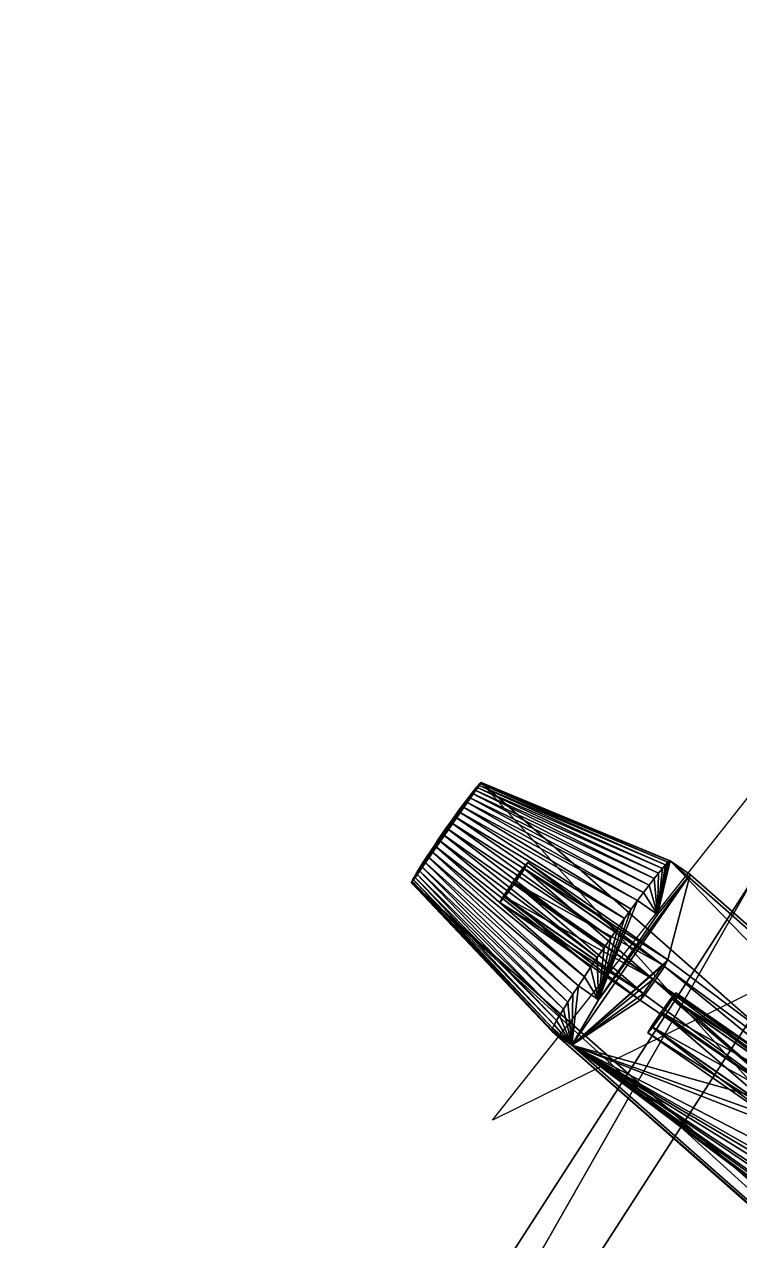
# Model space of a CAD drawing. Header units: millimetres. Extents: x -228 to 228, y -204 to 237.
# Drawn here: x -164.87 to -135.54, y 126.71 to 176.54 of the extents above; entities that cross this region are included whole.
import ezdxf

# ---------------------------------------------------------------- set-up
doc = ezdxf.new("R2010")
doc.units = ezdxf.units.MM
doc.header["$LTSCALE"] = 127.314815
for name, color, linetype in [('2174', 7, 'CONTINUOUS'), ('6749', 7, 'CONTINUOUS'), ('6750', 7, 'CONTINUOUS'), ('6753', 7, 'CONTINUOUS'), ('7119', 7, 'CONTINUOUS'), ('7120', 7, 'CONTINUOUS'), ('7121', 7, 'CONTINUOUS'), ('7122', 7, 'CONTINUOUS'), ('7135', 7, 'CONTINUOUS'), ('7136', 7, 'CONTINUOUS'), ('7137', 7, 'CONTINUOUS'), ('7138', 7, 'CONTINUOUS'), ('7139', 7, 'CONTINUOUS'), ('7140', 7, 'CONTINUOUS'), ('7142', 7, 'CONTINUOUS'), ('7143', 7, 'CONTINUOUS'), ('7144', 7, 'CONTINUOUS'), ('7145', 7, 'CONTINUOUS')]:
    doc.layers.add(name, color=color, linetype=linetype)

msp = doc.modelspace()

# ---------------------------------------------------------------- linework, layer by layer
at = {"layer": '2174', "color": 5, "linetype": 'Continuous'}
msp.add_3dface([(-110.092, 176.54, 102.097), (-132.487, 138.154, 69.694), (-145.678, 131.647, 78.341), (-110.092, 176.54, 102.097)], dxfattribs=at)
at = {"layer": '6749', "color": 6, "linetype": 'Continuous'}
for points in [[(-134.942, 141.595, 88.542), (-164.87, 95.188, 79.5), (-114.299, 133.635, 553.042), (-134.942, 141.595, 88.542)], [(-164.87, 95.188, 79.5), (-146.238, 84.431, 553.05), (-114.299, 133.635, 553.042), (-164.87, 95.188, 79.5)], [(-146.238, 84.431, 553.05), (-100.848, 115.102, 1025.993), (-114.299, 133.635, 553.042), (-146.238, 84.431, 553.05)]]:
    msp.add_3dface(points, dxfattribs=at)
at = {"layer": '6750', "color": 6, "linetype": 'Continuous'}
for points in [[(-143.637, 82.929, 553.05), (-162.269, 93.686, 79.5), (-132.244, 140.207, 88.591), (-143.637, 82.929, 553.05)], [(-111.583, 132.261, 553.04), (-143.637, 82.929, 553.05), (-132.244, 140.207, 88.591), (-111.583, 132.261, 553.04)], [(-125.005, 72.172, 1026.6), (-143.637, 82.929, 553.05), (-111.583, 132.261, 553.04), (-125.005, 72.172, 1026.6)]]:
    msp.add_3dface(points, dxfattribs=at)
at = {"layer": '6753', "color": 6, "linetype": 'Continuous'}
for points in [[(-162.269, 93.686, 79.5), (-164.87, 95.188, 79.5), (-134.942, 141.595, 88.542), (-162.269, 93.686, 79.5)], [(-162.269, 93.686, 79.5), (-134.942, 141.595, 88.542), (-132.244, 140.207, 88.591), (-162.269, 93.686, 79.5)]]:
    msp.add_3dface(points, dxfattribs=at)
at = {"layer": '7119', "color": 191, "linetype": 'Continuous', "true_color": 0xba45ff}
for points in [[(-137.565, 141.707, 92.737), (-138.483, 138.213, 119.741), (-142.418, 134.728, 92.692), (-137.565, 141.707, 92.737)], [(-141.332, 136.585, 89.027), (-137.565, 141.707, 92.737), (-142.418, 134.728, 92.692), (-141.332, 136.585, 89.027)], [(-138.906, 140.074, 89.049), (-137.565, 141.707, 92.737), (-141.332, 136.585, 89.027), (-138.906, 140.074, 89.049)], [(-105.358, 113.372, 1020.746), (-138.483, 138.213, 119.741), (-137.565, 141.707, 92.737), (-105.358, 113.372, 1020.746)], [(-138.483, 138.213, 119.741), (-138.675, 137.994, 119.033), (-142.418, 134.728, 92.692), (-138.483, 138.213, 119.741)], [(-138.626, 137.951, 120.446), (-138.483, 138.213, 119.741), (-105.358, 113.372, 1020.746), (-138.626, 137.951, 120.446)], [(-138.675, 137.994, 119.033), (-139.088, 137.423, 118.737), (-142.418, 134.728, 92.692), (-138.675, 137.994, 119.033)], [(-132.417, 132.876, 294.535), (-139.019, 137.362, 120.735), (-138.626, 137.951, 120.446), (-132.417, 132.876, 294.535)], [(-132.417, 132.876, 294.535), (-138.626, 137.951, 120.446), (-105.358, 113.372, 1020.746), (-132.417, 132.876, 294.535)], [(-139.088, 137.423, 118.737), (-139.482, 136.833, 119.026), (-142.418, 134.728, 92.692), (-139.088, 137.423, 118.737)], [(-139.019, 137.362, 120.735), (-133.022, 132.086, 293.53), (-139.433, 136.79, 120.439), (-139.019, 137.362, 120.735)], [(-132.608, 132.658, 293.827), (-133.022, 132.086, 293.53), (-139.019, 137.362, 120.735), (-132.608, 132.658, 293.827)], [(-132.417, 132.876, 294.535), (-132.608, 132.658, 293.827), (-139.019, 137.362, 120.735), (-132.417, 132.876, 294.535)], [(-139.482, 136.833, 119.026), (-139.625, 136.571, 119.731), (-142.418, 134.728, 92.692), (-139.482, 136.833, 119.026)], [(-139.625, 136.571, 119.731), (-133.022, 132.086, 293.53), (-142.418, 134.728, 92.692), (-139.625, 136.571, 119.731)], [(-139.433, 136.79, 120.439), (-133.022, 132.086, 293.53), (-139.625, 136.571, 119.731), (-139.433, 136.79, 120.439)], [(-109.15, 110.149, 992.993), (-109.293, 109.887, 993.697), (-142.418, 134.728, 92.692), (-109.15, 110.149, 992.993)], [(-109.293, 109.887, 993.697), (-110.21, 106.394, 1020.702), (-142.418, 134.728, 92.692), (-109.293, 109.887, 993.697)], [(-115.359, 115.224, 818.904), (-109.15, 110.149, 992.993), (-142.418, 134.728, 92.692), (-115.359, 115.224, 818.904)], [(-115.216, 115.486, 818.199), (-115.359, 115.224, 818.904), (-142.418, 134.728, 92.692), (-115.216, 115.486, 818.199)], [(-142.418, 134.728, 92.692), (-121.425, 120.561, 644.111), (-115.216, 115.486, 818.199), (-142.418, 134.728, 92.692)], [(-121.283, 120.823, 643.406), (-121.425, 120.561, 644.111), (-142.418, 134.728, 92.692), (-121.283, 120.823, 643.406)], [(-120.889, 121.412, 643.117), (-121.283, 120.823, 643.406), (-142.418, 134.728, 92.692), (-120.889, 121.412, 643.117)], [(-127.492, 125.898, 469.317), (-120.889, 121.412, 643.117), (-142.418, 134.728, 92.692), (-127.492, 125.898, 469.317)], [(-127.349, 126.16, 468.613), (-127.492, 125.898, 469.317), (-142.418, 134.728, 92.692), (-127.349, 126.16, 468.613)], [(-126.956, 126.749, 468.324), (-127.349, 126.16, 468.613), (-142.418, 134.728, 92.692), (-126.956, 126.749, 468.324)], [(-133.558, 131.234, 294.524), (-126.956, 126.749, 468.324), (-142.418, 134.728, 92.692), (-133.558, 131.234, 294.524)], [(-133.416, 131.496, 293.819), (-133.558, 131.234, 294.524), (-142.418, 134.728, 92.692), (-133.416, 131.496, 293.819)], [(-133.022, 132.086, 293.53), (-133.416, 131.496, 293.819), (-142.418, 134.728, 92.692), (-133.022, 132.086, 293.53)]]:
    msp.add_3dface(points, dxfattribs=at)
at = {"layer": '7120', "color": 191, "linetype": 'Continuous', "true_color": 0xba45ff}
for points in [[(-106.178, 113.942, 1020.792), (-137.565, 141.707, 92.737), (-138.386, 142.277, 92.783), (-106.178, 113.942, 1020.792)], [(-105.358, 113.372, 1020.746), (-137.565, 141.707, 92.737), (-106.178, 113.942, 1020.792), (-105.358, 113.372, 1020.746)]]:
    msp.add_3dface(points, dxfattribs=at)
at = {"layer": '7121', "color": 191, "linetype": 'Continuous', "true_color": 0xba45ff}
for points in [[(-148.991, 141.394, 101.593), (-148.99, 141.371, 101.883), (-146.156, 145.471, 101.619), (-148.991, 141.394, 101.593)], [(-146.194, 145.438, 101.333), (-148.991, 141.394, 101.593), (-146.156, 145.471, 101.619), (-146.194, 145.438, 101.333)], [(-148.972, 141.444, 101.307), (-148.991, 141.394, 101.593), (-146.194, 145.438, 101.333), (-148.972, 141.444, 101.307)], [(-148.99, 141.371, 101.883), (-117.389, 113.57, 1012.41), (-146.136, 145.476, 101.909), (-148.99, 141.371, 101.883)], [(-146.156, 145.471, 101.619), (-148.99, 141.371, 101.883), (-146.136, 145.476, 101.909), (-146.156, 145.471, 101.619)], [(-146.252, 145.378, 101.054), (-148.972, 141.444, 101.307), (-146.194, 145.438, 101.333), (-146.252, 145.378, 101.054)], [(-148.934, 141.521, 101.029), (-148.972, 141.444, 101.307), (-146.252, 145.378, 101.054), (-148.934, 141.521, 101.029)], [(-146.327, 145.292, 100.787), (-148.934, 141.521, 101.029), (-146.252, 145.378, 101.054), (-146.327, 145.292, 100.787)], [(-148.877, 141.623, 100.763), (-148.934, 141.521, 101.029), (-146.327, 145.292, 100.787), (-148.877, 141.623, 100.763)], [(-146.418, 145.18, 100.534), (-148.877, 141.623, 100.763), (-146.327, 145.292, 100.787), (-146.418, 145.18, 100.534)], [(-148.803, 141.75, 100.513), (-148.877, 141.623, 100.763), (-146.418, 145.18, 100.534), (-148.803, 141.75, 100.513)], [(-146.525, 145.045, 100.301), (-148.803, 141.75, 100.513), (-146.418, 145.18, 100.534), (-146.525, 145.045, 100.301)], [(-148.712, 141.9, 100.28), (-148.803, 141.75, 100.513), (-146.525, 145.045, 100.301), (-148.712, 141.9, 100.28)], [(-146.647, 144.887, 100.088), (-148.712, 141.9, 100.28), (-146.525, 145.045, 100.301), (-146.647, 144.887, 100.088)], [(-117.389, 113.57, 1012.41), (-114.535, 117.675, 1012.437), (-146.136, 145.476, 101.909), (-117.389, 113.57, 1012.41)], [(-148.606, 142.07, 100.07), (-148.712, 141.9, 100.28), (-146.647, 144.887, 100.088), (-148.606, 142.07, 100.07)], [(-146.78, 144.71, 99.9), (-148.606, 142.07, 100.07), (-146.647, 144.887, 100.088), (-146.78, 144.71, 99.9)], [(-148.485, 142.259, 99.885), (-148.606, 142.07, 100.07), (-146.78, 144.71, 99.9), (-148.485, 142.259, 99.885)], [(-146.925, 144.516, 99.74), (-148.485, 142.259, 99.885), (-146.78, 144.71, 99.9), (-146.925, 144.516, 99.74)], [(-148.352, 142.463, 99.727), (-148.485, 142.259, 99.885), (-146.925, 144.516, 99.74), (-148.352, 142.463, 99.727)], [(-147.077, 144.306, 99.608), (-148.352, 142.463, 99.727), (-146.925, 144.516, 99.74), (-147.077, 144.306, 99.608)], [(-148.208, 142.68, 99.598), (-148.352, 142.463, 99.727), (-147.077, 144.306, 99.608), (-148.208, 142.68, 99.598)], [(-147.237, 144.085, 99.507), (-148.208, 142.68, 99.598), (-147.077, 144.306, 99.608), (-147.237, 144.085, 99.507)], [(-148.055, 142.908, 99.5), (-148.208, 142.68, 99.598), (-147.237, 144.085, 99.507), (-148.055, 142.908, 99.5)], [(-147.401, 143.855, 99.439), (-148.055, 142.908, 99.5), (-147.237, 144.085, 99.507), (-147.401, 143.855, 99.439)], [(-147.896, 143.142, 99.434), (-148.055, 142.908, 99.5), (-147.401, 143.855, 99.439), (-147.896, 143.142, 99.434)], [(-147.567, 143.619, 99.403), (-147.896, 143.142, 99.434), (-147.401, 143.855, 99.439), (-147.567, 143.619, 99.403)], [(-147.733, 143.38, 99.402), (-147.896, 143.142, 99.434), (-147.567, 143.619, 99.403), (-147.733, 143.38, 99.402)]]:
    msp.add_3dface(points, dxfattribs=at)
at = {"layer": '7122', "color": 191, "linetype": 'Continuous', "true_color": 0xba45ff}
for points in [[(-142.418, 134.728, 92.692), (-110.21, 106.394, 1020.702), (-143.238, 135.298, 92.738), (-142.418, 134.728, 92.692)], [(-110.21, 106.394, 1020.702), (-111.031, 106.964, 1020.747), (-143.238, 135.298, 92.738), (-110.21, 106.394, 1020.702)]]:
    msp.add_3dface(points, dxfattribs=at)
at = {"layer": '7135', "color": 191, "linetype": 'Continuous', "true_color": 0xba45ff}
for points in [[(-138.35, 136.648, 294.148), (-138.695, 136.016, 295.849), (-138.764, 136.077, 293.851), (-138.35, 136.648, 294.148)], [(-138.301, 136.605, 295.56), (-138.695, 136.016, 295.849), (-138.35, 136.648, 294.148), (-138.301, 136.605, 295.56)], [(-138.159, 136.867, 294.856), (-138.301, 136.605, 295.56), (-138.35, 136.648, 294.148), (-138.159, 136.867, 294.856)], [(-139.158, 135.487, 294.14), (-138.764, 136.077, 293.851), (-139.109, 135.444, 295.553), (-139.158, 135.487, 294.14)], [(-138.764, 136.077, 293.851), (-138.695, 136.016, 295.849), (-139.109, 135.444, 295.553), (-138.764, 136.077, 293.851)], [(-139.3, 135.225, 294.845), (-139.158, 135.487, 294.14), (-139.109, 135.444, 295.553), (-139.3, 135.225, 294.845)]]:
    msp.add_3dface(points, dxfattribs=at)
at = {"layer": '7136', "color": 191, "linetype": 'Continuous', "true_color": 0xba45ff}
for points in [[(-132.608, 132.658, 293.827), (-138.35, 136.648, 294.148), (-138.764, 136.077, 293.851), (-132.608, 132.658, 293.827)], [(-132.953, 132.025, 295.528), (-138.695, 136.016, 295.849), (-138.301, 136.605, 295.56), (-132.953, 132.025, 295.528)], [(-132.417, 132.876, 294.535), (-138.159, 136.867, 294.856), (-138.35, 136.648, 294.148), (-132.417, 132.876, 294.535)], [(-132.608, 132.658, 293.827), (-132.417, 132.876, 294.535), (-138.35, 136.648, 294.148), (-132.608, 132.658, 293.827)], [(-132.559, 132.614, 295.239), (-138.301, 136.605, 295.56), (-138.159, 136.867, 294.856), (-132.559, 132.614, 295.239)], [(-132.559, 132.614, 295.239), (-132.953, 132.025, 295.528), (-138.301, 136.605, 295.56), (-132.559, 132.614, 295.239)], [(-132.417, 132.876, 294.535), (-132.559, 132.614, 295.239), (-138.159, 136.867, 294.856), (-132.417, 132.876, 294.535)], [(-133.022, 132.086, 293.53), (-132.608, 132.658, 293.827), (-138.764, 136.077, 293.851), (-133.022, 132.086, 293.53)]]:
    msp.add_3dface(points, dxfattribs=at)
at = {"layer": '7137', "color": 191, "linetype": 'Continuous', "true_color": 0xba45ff}
for points in [[(-133.022, 132.086, 293.53), (-138.764, 136.077, 293.851), (-139.158, 135.487, 294.14), (-133.022, 132.086, 293.53)], [(-138.695, 136.016, 295.849), (-133.367, 131.453, 295.232), (-139.109, 135.444, 295.553), (-138.695, 136.016, 295.849)], [(-132.953, 132.025, 295.528), (-133.367, 131.453, 295.232), (-138.695, 136.016, 295.849), (-132.953, 132.025, 295.528)], [(-133.416, 131.496, 293.819), (-139.158, 135.487, 294.14), (-139.3, 135.225, 294.845), (-133.416, 131.496, 293.819)], [(-133.558, 131.234, 294.524), (-139.3, 135.225, 294.845), (-139.109, 135.444, 295.553), (-133.558, 131.234, 294.524)], [(-133.558, 131.234, 294.524), (-133.416, 131.496, 293.819), (-139.3, 135.225, 294.845), (-133.558, 131.234, 294.524)], [(-133.416, 131.496, 293.819), (-133.022, 132.086, 293.53), (-139.158, 135.487, 294.14), (-133.416, 131.496, 293.819)], [(-133.367, 131.453, 295.232), (-133.558, 131.234, 294.524), (-139.109, 135.444, 295.553), (-133.367, 131.453, 295.232)]]:
    msp.add_3dface(points, dxfattribs=at)
at = {"layer": '7138', "color": 191, "linetype": 'Continuous', "true_color": 0xba45ff}
for points in [[(-144.225, 142.204, 120.062), (-144.368, 141.942, 120.767), (-144.417, 141.985, 119.354), (-144.225, 142.204, 120.062)], [(-144.417, 141.985, 119.354), (-144.761, 141.352, 121.056), (-144.831, 141.413, 119.058), (-144.417, 141.985, 119.354)], [(-144.368, 141.942, 120.767), (-144.761, 141.352, 121.056), (-144.417, 141.985, 119.354), (-144.368, 141.942, 120.767)], [(-145.224, 140.824, 119.347), (-144.831, 141.413, 119.058), (-145.175, 140.781, 120.76), (-145.224, 140.824, 119.347)], [(-144.831, 141.413, 119.058), (-144.761, 141.352, 121.056), (-145.175, 140.781, 120.76), (-144.831, 141.413, 119.058)], [(-145.367, 140.562, 120.052), (-145.224, 140.824, 119.347), (-145.175, 140.781, 120.76), (-145.367, 140.562, 120.052)]]:
    msp.add_3dface(points, dxfattribs=at)
at = {"layer": '7139', "color": 191, "linetype": 'Continuous', "true_color": 0xba45ff}
for points in [[(-138.483, 138.213, 119.741), (-144.225, 142.204, 120.062), (-144.417, 141.985, 119.354), (-138.483, 138.213, 119.741)], [(-138.626, 137.951, 120.446), (-144.368, 141.942, 120.767), (-144.225, 142.204, 120.062), (-138.626, 137.951, 120.446)], [(-138.483, 138.213, 119.741), (-138.626, 137.951, 120.446), (-144.225, 142.204, 120.062), (-138.483, 138.213, 119.741)], [(-138.675, 137.994, 119.033), (-144.417, 141.985, 119.354), (-144.831, 141.413, 119.058), (-138.675, 137.994, 119.033)], [(-139.019, 137.362, 120.735), (-144.761, 141.352, 121.056), (-144.368, 141.942, 120.767), (-139.019, 137.362, 120.735)], [(-138.675, 137.994, 119.033), (-138.483, 138.213, 119.741), (-144.417, 141.985, 119.354), (-138.675, 137.994, 119.033)], [(-138.626, 137.951, 120.446), (-139.019, 137.362, 120.735), (-144.368, 141.942, 120.767), (-138.626, 137.951, 120.446)], [(-139.088, 137.423, 118.737), (-138.675, 137.994, 119.033), (-144.831, 141.413, 119.058), (-139.088, 137.423, 118.737)]]:
    msp.add_3dface(points, dxfattribs=at)
at = {"layer": '7140', "color": 191, "linetype": 'Continuous', "true_color": 0xba45ff}
for points in [[(-139.088, 137.423, 118.737), (-144.831, 141.413, 119.058), (-145.224, 140.824, 119.347), (-139.088, 137.423, 118.737)], [(-144.761, 141.352, 121.056), (-139.433, 136.79, 120.439), (-145.175, 140.781, 120.76), (-144.761, 141.352, 121.056)], [(-139.019, 137.362, 120.735), (-139.433, 136.79, 120.439), (-144.761, 141.352, 121.056), (-139.019, 137.362, 120.735)], [(-139.482, 136.833, 119.026), (-145.224, 140.824, 119.347), (-145.367, 140.562, 120.052), (-139.482, 136.833, 119.026)], [(-139.625, 136.571, 119.731), (-145.367, 140.562, 120.052), (-145.175, 140.781, 120.76), (-139.625, 136.571, 119.731)], [(-139.625, 136.571, 119.731), (-139.482, 136.833, 119.026), (-145.367, 140.562, 120.052), (-139.625, 136.571, 119.731)], [(-139.482, 136.833, 119.026), (-139.088, 137.423, 118.737), (-145.224, 140.824, 119.347), (-139.482, 136.833, 119.026)], [(-139.433, 136.79, 120.439), (-139.625, 136.571, 119.731), (-145.175, 140.781, 120.76), (-139.433, 136.79, 120.439)]]:
    msp.add_3dface(points, dxfattribs=at)
at = {"layer": '7142', "color": 191, "linetype": 'Continuous', "true_color": 0xba45ff}
for points in [[(-137.565, 141.707, 92.737), (-138.906, 140.074, 89.049), (-138.386, 142.277, 92.783), (-137.565, 141.707, 92.737)], [(-138.386, 142.277, 92.783), (-138.906, 140.074, 89.049), (-138.419, 142.268, 92.29), (-138.386, 142.277, 92.783)], [(-138.419, 142.268, 92.29), (-138.906, 140.074, 89.049), (-138.485, 142.213, 91.803), (-138.419, 142.268, 92.29)], [(-138.485, 142.213, 91.803), (-138.906, 140.074, 89.049), (-138.582, 142.111, 91.33), (-138.485, 142.213, 91.803)], [(-138.582, 142.111, 91.33), (-138.906, 140.074, 89.049), (-138.71, 141.964, 90.875), (-138.582, 142.111, 91.33)], [(-139.048, 141.544, 90.049), (-138.906, 140.074, 89.049), (-139.254, 141.276, 89.688), (-139.048, 141.544, 90.049)], [(-138.866, 141.774, 90.446), (-138.906, 140.074, 89.049), (-139.048, 141.544, 90.049), (-138.866, 141.774, 90.446)], [(-138.71, 141.964, 90.875), (-138.906, 140.074, 89.049), (-138.866, 141.774, 90.446), (-138.71, 141.964, 90.875)], [(-139.254, 141.276, 89.688), (-138.906, 140.074, 89.049), (-139.481, 140.975, 89.369), (-139.254, 141.276, 89.688)], [(-138.906, 140.074, 89.049), (-141.332, 136.585, 89.027), (-139.726, 140.644, 89.095), (-138.906, 140.074, 89.049)], [(-139.726, 140.644, 89.095), (-141.332, 136.585, 89.027), (-139.986, 140.288, 88.871), (-139.726, 140.644, 89.095)], [(-139.481, 140.975, 89.369), (-138.906, 140.074, 89.049), (-139.726, 140.644, 89.095), (-139.481, 140.975, 89.369)], [(-139.986, 140.288, 88.871), (-141.332, 136.585, 89.027), (-140.257, 139.912, 88.7), (-139.986, 140.288, 88.871)], [(-140.257, 139.912, 88.7), (-141.332, 136.585, 89.027), (-140.536, 139.521, 88.584), (-140.257, 139.912, 88.7)], [(-140.536, 139.521, 88.584), (-141.332, 136.585, 89.027), (-140.818, 139.12, 88.524), (-140.536, 139.521, 88.584)], [(-140.818, 139.12, 88.524), (-141.332, 136.585, 89.027), (-141.1, 138.714, 88.521), (-140.818, 139.12, 88.524)], [(-141.1, 138.714, 88.521), (-141.332, 136.585, 89.027), (-141.378, 138.309, 88.576), (-141.1, 138.714, 88.521)], [(-141.378, 138.309, 88.576), (-141.332, 136.585, 89.027), (-141.649, 137.911, 88.687), (-141.378, 138.309, 88.576)], [(-141.908, 137.524, 88.854), (-141.332, 136.585, 89.027), (-142.153, 137.155, 89.073), (-141.908, 137.524, 88.854)], [(-141.649, 137.911, 88.687), (-141.332, 136.585, 89.027), (-141.908, 137.524, 88.854), (-141.649, 137.911, 88.687)], [(-141.332, 136.585, 89.027), (-142.418, 134.728, 92.692), (-142.153, 137.155, 89.073), (-141.332, 136.585, 89.027)], [(-142.153, 137.155, 89.073), (-142.418, 134.728, 92.692), (-142.379, 136.808, 89.342), (-142.153, 137.155, 89.073)], [(-142.379, 136.808, 89.342), (-142.418, 134.728, 92.692), (-142.584, 136.487, 89.657), (-142.379, 136.808, 89.342)], [(-142.765, 136.198, 90.015), (-142.418, 134.728, 92.692), (-142.92, 135.943, 90.409), (-142.765, 136.198, 90.015)], [(-142.584, 136.487, 89.657), (-142.418, 134.728, 92.692), (-142.765, 136.198, 90.015), (-142.584, 136.487, 89.657)], [(-143.142, 135.553, 91.288), (-142.418, 134.728, 92.692), (-143.207, 135.422, 91.76), (-143.142, 135.553, 91.288)], [(-143.046, 135.727, 90.835), (-142.418, 134.728, 92.692), (-143.142, 135.553, 91.288), (-143.046, 135.727, 90.835)], [(-142.92, 135.943, 90.409), (-142.418, 134.728, 92.692), (-143.046, 135.727, 90.835), (-142.92, 135.943, 90.409)], [(-143.207, 135.422, 91.76), (-142.418, 134.728, 92.692), (-143.239, 135.337, 92.246), (-143.207, 135.422, 91.76)], [(-142.418, 134.728, 92.692), (-143.238, 135.298, 92.738), (-143.239, 135.337, 92.246), (-142.418, 134.728, 92.692)]]:
    msp.add_3dface(points, dxfattribs=at)
at = {"layer": '7143', "color": 191, "linetype": 'Continuous', "true_color": 0xba45ff}
for points in [[(-114.535, 117.675, 1012.437), (-138.386, 142.277, 92.783), (-146.136, 145.476, 101.909), (-114.535, 117.675, 1012.437)], [(-106.178, 113.942, 1020.792), (-138.386, 142.277, 92.783), (-114.535, 117.675, 1012.437), (-106.178, 113.942, 1020.792)]]:
    msp.add_3dface(points, dxfattribs=at)
at = {"layer": '7144', "color": 191, "linetype": 'Continuous', "true_color": 0xba45ff}
for points in [[(-117.389, 113.57, 1012.41), (-148.99, 141.371, 101.883), (-111.031, 106.964, 1020.747), (-117.389, 113.57, 1012.41)], [(-111.031, 106.964, 1020.747), (-148.99, 141.371, 101.883), (-143.238, 135.298, 92.738), (-111.031, 106.964, 1020.747)]]:
    msp.add_3dface(points, dxfattribs=at)
at = {"layer": '7145', "color": 191, "linetype": 'Continuous', "true_color": 0xba45ff}
for points in [[(-146.647, 144.887, 100.088), (-146.525, 145.045, 100.301), (-139.254, 141.276, 89.688), (-146.647, 144.887, 100.088)], [(-146.525, 145.045, 100.301), (-146.418, 145.18, 100.534), (-139.048, 141.544, 90.049), (-146.525, 145.045, 100.301)], [(-146.525, 145.045, 100.301), (-139.048, 141.544, 90.049), (-139.254, 141.276, 89.688), (-146.525, 145.045, 100.301)], [(-146.418, 145.18, 100.534), (-146.327, 145.292, 100.787), (-138.866, 141.774, 90.446), (-146.418, 145.18, 100.534)], [(-146.418, 145.18, 100.534), (-138.866, 141.774, 90.446), (-139.048, 141.544, 90.049), (-146.418, 145.18, 100.534)], [(-146.327, 145.292, 100.787), (-146.252, 145.378, 101.054), (-138.71, 141.964, 90.875), (-146.327, 145.292, 100.787)], [(-146.327, 145.292, 100.787), (-138.71, 141.964, 90.875), (-138.866, 141.774, 90.446), (-146.327, 145.292, 100.787)], [(-146.252, 145.378, 101.054), (-146.194, 145.438, 101.333), (-138.582, 142.111, 91.33), (-146.252, 145.378, 101.054)], [(-146.252, 145.378, 101.054), (-138.582, 142.111, 91.33), (-138.71, 141.964, 90.875), (-146.252, 145.378, 101.054)], [(-146.194, 145.438, 101.333), (-146.156, 145.471, 101.619), (-138.485, 142.213, 91.803), (-146.194, 145.438, 101.333)], [(-146.194, 145.438, 101.333), (-138.485, 142.213, 91.803), (-138.582, 142.111, 91.33), (-146.194, 145.438, 101.333)], [(-146.156, 145.471, 101.619), (-146.136, 145.476, 101.909), (-138.419, 142.268, 92.29), (-146.156, 145.471, 101.619)], [(-146.156, 145.471, 101.619), (-138.419, 142.268, 92.29), (-138.485, 142.213, 91.803), (-146.156, 145.471, 101.619)], [(-146.136, 145.476, 101.909), (-138.386, 142.277, 92.783), (-138.419, 142.268, 92.29), (-146.136, 145.476, 101.909)], [(-147.077, 144.306, 99.608), (-146.925, 144.516, 99.74), (-139.986, 140.288, 88.871), (-147.077, 144.306, 99.608)], [(-146.925, 144.516, 99.74), (-146.78, 144.71, 99.9), (-139.726, 140.644, 89.095), (-146.925, 144.516, 99.74)], [(-146.925, 144.516, 99.74), (-139.726, 140.644, 89.095), (-139.986, 140.288, 88.871), (-146.925, 144.516, 99.74)], [(-146.78, 144.71, 99.9), (-146.647, 144.887, 100.088), (-139.481, 140.975, 89.369), (-146.78, 144.71, 99.9)], [(-146.78, 144.71, 99.9), (-139.481, 140.975, 89.369), (-139.726, 140.644, 89.095), (-146.78, 144.71, 99.9)], [(-146.647, 144.887, 100.088), (-139.254, 141.276, 89.688), (-139.481, 140.975, 89.369), (-146.647, 144.887, 100.088)], [(-147.401, 143.855, 99.439), (-147.237, 144.085, 99.507), (-140.536, 139.521, 88.584), (-147.401, 143.855, 99.439)], [(-147.237, 144.085, 99.507), (-147.077, 144.306, 99.608), (-140.257, 139.912, 88.7), (-147.237, 144.085, 99.507)], [(-147.237, 144.085, 99.507), (-140.257, 139.912, 88.7), (-140.536, 139.521, 88.584), (-147.237, 144.085, 99.507)], [(-147.077, 144.306, 99.608), (-139.986, 140.288, 88.871), (-140.257, 139.912, 88.7), (-147.077, 144.306, 99.608)], [(-147.733, 143.38, 99.402), (-147.567, 143.619, 99.403), (-141.1, 138.714, 88.521), (-147.733, 143.38, 99.402)], [(-147.567, 143.619, 99.403), (-147.401, 143.855, 99.439), (-140.818, 139.12, 88.524), (-147.567, 143.619, 99.403)], [(-147.567, 143.619, 99.403), (-140.818, 139.12, 88.524), (-141.1, 138.714, 88.521), (-147.567, 143.619, 99.403)], [(-147.401, 143.855, 99.439), (-140.536, 139.521, 88.584), (-140.818, 139.12, 88.524), (-147.401, 143.855, 99.439)], [(-148.055, 142.908, 99.5), (-147.896, 143.142, 99.434), (-141.649, 137.911, 88.687), (-148.055, 142.908, 99.5)], [(-147.896, 143.142, 99.434), (-147.733, 143.38, 99.402), (-141.378, 138.309, 88.576), (-147.896, 143.142, 99.434)], [(-147.896, 143.142, 99.434), (-141.378, 138.309, 88.576), (-141.649, 137.911, 88.687), (-147.896, 143.142, 99.434)], [(-147.733, 143.38, 99.402), (-141.1, 138.714, 88.521), (-141.378, 138.309, 88.576), (-147.733, 143.38, 99.402)], [(-148.352, 142.463, 99.727), (-148.208, 142.68, 99.598), (-142.153, 137.155, 89.073), (-148.352, 142.463, 99.727)], [(-148.208, 142.68, 99.598), (-148.055, 142.908, 99.5), (-141.908, 137.524, 88.854), (-148.208, 142.68, 99.598)], [(-148.208, 142.68, 99.598), (-141.908, 137.524, 88.854), (-142.153, 137.155, 89.073), (-148.208, 142.68, 99.598)], [(-148.055, 142.908, 99.5), (-141.649, 137.911, 88.687), (-141.908, 137.524, 88.854), (-148.055, 142.908, 99.5)], [(-148.712, 141.9, 100.28), (-148.606, 142.07, 100.07), (-142.765, 136.198, 90.015), (-148.712, 141.9, 100.28)], [(-148.606, 142.07, 100.07), (-148.485, 142.259, 99.885), (-142.584, 136.487, 89.657), (-148.606, 142.07, 100.07)], [(-148.606, 142.07, 100.07), (-142.584, 136.487, 89.657), (-142.765, 136.198, 90.015), (-148.606, 142.07, 100.07)], [(-148.485, 142.259, 99.885), (-148.352, 142.463, 99.727), (-142.379, 136.808, 89.342), (-148.485, 142.259, 99.885)], [(-148.485, 142.259, 99.885), (-142.379, 136.808, 89.342), (-142.584, 136.487, 89.657), (-148.485, 142.259, 99.885)], [(-148.352, 142.463, 99.727), (-142.153, 137.155, 89.073), (-142.379, 136.808, 89.342), (-148.352, 142.463, 99.727)], [(-148.972, 141.444, 101.307), (-148.934, 141.521, 101.029), (-143.207, 135.422, 91.76), (-148.972, 141.444, 101.307)], [(-148.934, 141.521, 101.029), (-148.877, 141.623, 100.763), (-143.142, 135.553, 91.288), (-148.934, 141.521, 101.029)], [(-148.934, 141.521, 101.029), (-143.142, 135.553, 91.288), (-143.207, 135.422, 91.76), (-148.934, 141.521, 101.029)], [(-148.877, 141.623, 100.763), (-148.803, 141.75, 100.513), (-143.046, 135.727, 90.835), (-148.877, 141.623, 100.763)], [(-148.877, 141.623, 100.763), (-143.046, 135.727, 90.835), (-143.142, 135.553, 91.288), (-148.877, 141.623, 100.763)], [(-148.803, 141.75, 100.513), (-148.712, 141.9, 100.28), (-142.92, 135.943, 90.409), (-148.803, 141.75, 100.513)], [(-148.803, 141.75, 100.513), (-142.92, 135.943, 90.409), (-143.046, 135.727, 90.835), (-148.803, 141.75, 100.513)], [(-148.712, 141.9, 100.28), (-142.765, 136.198, 90.015), (-142.92, 135.943, 90.409), (-148.712, 141.9, 100.28)], [(-148.991, 141.394, 101.593), (-148.972, 141.444, 101.307), (-143.239, 135.337, 92.246), (-148.991, 141.394, 101.593)], [(-148.99, 141.371, 101.883), (-148.991, 141.394, 101.593), (-143.238, 135.298, 92.738), (-148.99, 141.371, 101.883)], [(-143.238, 135.298, 92.738), (-148.991, 141.394, 101.593), (-143.239, 135.337, 92.246), (-143.238, 135.298, 92.738)], [(-148.972, 141.444, 101.307), (-143.207, 135.422, 91.76), (-143.239, 135.337, 92.246), (-148.972, 141.444, 101.307)]]:
    msp.add_3dface(points, dxfattribs=at)

doc.saveas('drawing.dxf')
